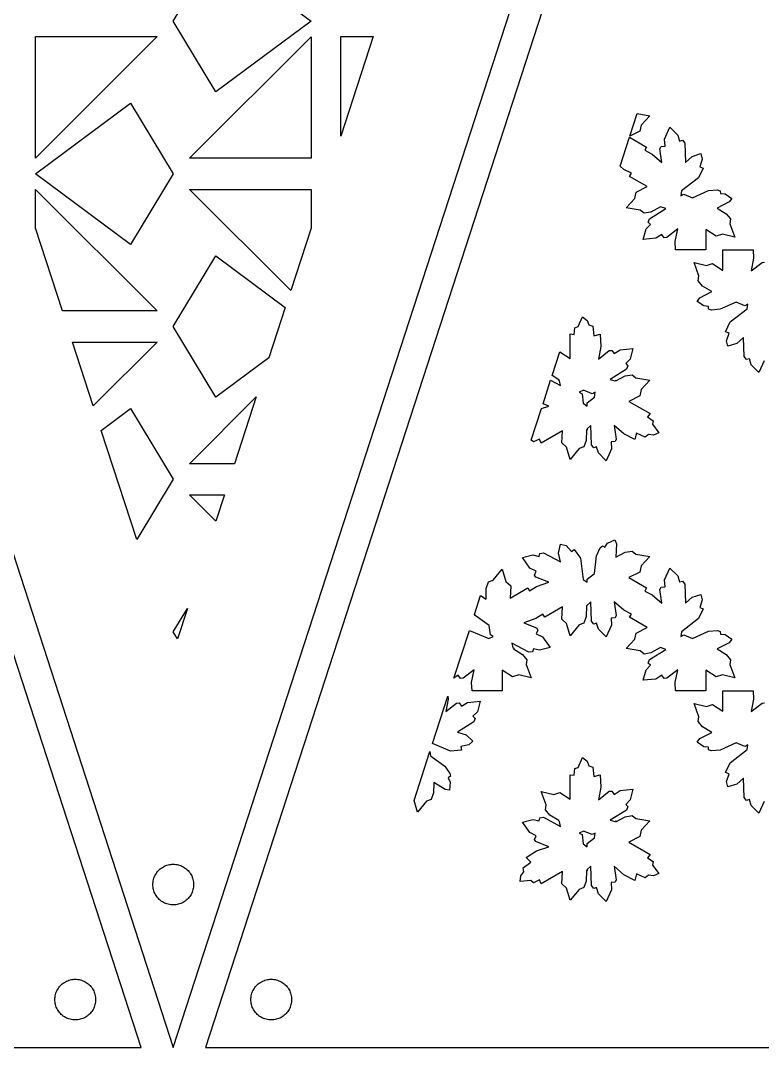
# Model space of a CAD drawing. Header units: metres. Extents: x 20 to 1108, y 20 to 251.
# Drawn here: x 158.2 to 231, y 20 to 120.9 of the extents above; entities that cross this region are included whole.
import ezdxf

# ---------------------------------------------------------------- set-up
doc = ezdxf.new("R2010")
doc.units = ezdxf.units.M

msp = doc.modelspace()

# ---------------------------------------------------------------- linework, layer by layer
for p, q in [((170, 20), (95, 250.826)), ((98.1544, 250.826), (173.154, 20.0001)), ((173.154, 20.0001), (248.154, 250.826)), ((251.309, 250.826), (176.309, 20)), ((173.157, 120.826), (177.345, 127.757)), ((177.345, 127.757), (186.685, 120.826)), ((177.345, 113.896), (173.157, 120.826)), ((186.685, 120.826), (177.345, 113.896)), ((159.622, 119.301), (171.566, 119.301)), ((171.566, 119.301), (159.622, 107.357)), ((159.622, 107.357), (159.622, 119.301)), ((174.743, 107.352), (186.687, 119.296)), ((186.687, 119.296), (186.687, 107.352)), ((189.622, 119.301), (192.802, 119.301)), ((192.802, 119.301), (189.622, 109.516)), ((189.622, 109.516), (189.622, 119.301)), ((159.624, 105.826), (168.964, 112.757)), ((168.964, 112.757), (173.15, 105.826)), ((218.01, 109.511), (218.737, 111.746)), ((218.737, 111.746), (219.976, 111.534)), ((219.976, 111.534), (219.109, 110.621)), ((218.981, 110.004), (218.01, 109.511)), ((219.109, 110.621), (218.981, 110.004)), ((221.418, 109.241), (221.947, 110.394)), ((221.947, 110.394), (222.701, 109.629)), ((217.058, 106.579), (217.978, 109.412)), ((217.978, 109.412), (219.645, 108.455)), ((221.459, 108.549), (221.418, 109.241)), ((222.701, 109.629), (222.874, 109.034)), ((222.874, 109.034), (223.165, 109.12)), ((223.165, 109.12), (223.394, 108.828)), ((219.645, 108.455), (219.463, 108.141)), ((219.463, 108.141), (220.19, 107.764)), ((220.957, 108.286), (221.068, 108.51)), ((221.142, 106.939), (220.957, 108.286)), ((221.068, 108.51), (221.459, 108.549)), ((223.394, 108.828), (223.461, 106.941)), ((186.687, 107.352), (174.743, 107.352)), ((220.19, 107.764), (221.142, 106.939)), ((223.461, 106.941), (224.117, 107.542)), ((224.117, 107.542), (224.985, 107.808)), ((225.114, 107.265), (224.863, 106.521)), ((224.985, 107.808), (225.114, 107.265)), ((217.427, 106.259), (217.058, 106.579)), ((218.154, 105.879), (217.427, 106.259)), ((225.203, 106.382), (224.747, 105.426)), ((224.863, 106.521), (225.203, 106.382)), ((168.964, 98.8956), (159.624, 105.826)), ((173.15, 105.826), (168.964, 98.8956)), ((217.974, 105.565), (218.154, 105.879)), ((219.716, 104.565), (217.974, 105.565)), ((224.747, 105.426), (223.074, 104.143)), ((159.622, 100.482), (159.622, 104.296)), ((159.622, 104.296), (171.566, 92.3517)), ((174.743, 104.301), (186.687, 104.301)), ((184.694, 94.3497), (174.743, 104.301)), ((186.687, 104.301), (186.687, 100.482)), ((218.508, 103.399), (218.637, 104.017)), ((218.637, 104.017), (219.716, 104.565)), ((223.074, 104.143), (223.028, 103.671)), ((224.155, 103.479), (225.731, 104.182)), ((225.731, 104.182), (226.609, 104.265)), ((226.609, 104.265), (226.879, 104.163)), ((226.879, 104.163), (226.892, 103.901)), ((217.642, 102.486), (218.508, 103.399)), ((223.028, 103.671), (223.305, 103.832)), ((223.305, 103.832), (224.155, 103.479)), ((227.755, 103.062), (226.575, 102.448)), ((226.892, 103.901), (227.36, 103.855)), ((227.36, 103.855), (228.006, 103.405)), ((228.006, 103.405), (227.755, 103.062)), ((219.02, 102.25), (217.642, 102.486)), ((219.397, 101.949), (219.02, 102.25)), ((220.063, 102.067), (219.397, 101.949)), ((219.941, 101.412), (221.543, 102.411)), ((221.006, 102.581), (220.063, 102.067)), ((221.543, 102.411), (221.006, 102.581)), ((226.575, 102.448), (227.463, 101.907)), ((227.463, 101.907), (227.896, 101.389)), ((219.803, 101.065), (219.941, 101.412)), ((220.024, 100.858), (219.803, 101.065)), ((227.896, 101.389), (227.826, 100.909)), ((227.826, 100.909), (228.31, 99.6006)), ((162.264, 92.3517), (159.622, 100.482)), ((186.687, 100.482), (184.694, 94.3497)), ((219.307, 99.375), (219.593, 100.409)), ((219.593, 100.409), (220.024, 100.858)), ((221.15, 99.876), (220.572, 99.4941)), ((221.381, 99.5527), (221.15, 99.876)), ((222.704, 100.406), (221.633, 99.5713)), ((222.466, 99.1699), (222.704, 100.406)), ((226.487, 99.6973), (225.474, 100.356)), ((225.474, 100.356), (225.479, 98.3496)), ((227.092, 99.8926), (226.487, 99.6973)), ((228.31, 99.6006), (227.092, 99.8926)), ((220.572, 99.4941), (219.307, 99.375)), ((221.633, 99.5713), (221.381, 99.5527)), ((222.502, 98.3496), (222.466, 99.1699)), ((225.479, 98.3496), (222.502, 98.3496)), ((227.144, 96.3428), (227.139, 98.3506)), ((227.139, 98.3506), (230.115, 98.3506)), ((230.115, 98.3506), (230.152, 97.5293)), ((173.157, 90.8263), (177.345, 97.757)), ((177.345, 97.757), (184.159, 92.7013)), ((224.791, 95.79), (224.308, 97.0986)), ((224.308, 97.0986), (225.526, 96.8066)), ((225.526, 96.8066), (226.131, 97.002)), ((226.131, 97.002), (227.144, 96.3428)), ((230.152, 97.5293), (229.913, 96.293)), ((229.913, 96.293), (230.985, 97.1279)), ((230.985, 97.1279), (231.237, 97.1465)), ((224.722, 95.3105), (224.791, 95.79)), ((225.154, 94.792), (224.722, 95.3105)), ((224.863, 93.6377), (226.042, 94.252)), ((226.042, 94.252), (225.154, 94.792)), ((224.612, 93.2939), (224.863, 93.6377)), ((225.258, 92.8438), (224.612, 93.2939)), ((225.726, 92.7979), (225.258, 92.8438)), ((228.462, 93.2207), (226.887, 92.5186)), ((229.313, 92.8672), (228.462, 93.2207)), ((229.59, 93.0283), (229.313, 92.8672)), ((229.543, 92.5566), (229.59, 93.0283)), ((171.566, 92.3517), (162.264, 92.3517)), ((184.159, 92.7013), (182.554, 87.7599)), ((225.738, 92.5361), (225.726, 92.7979)), ((226.009, 92.4346), (225.738, 92.5361)), ((226.887, 92.5186), (226.009, 92.4346)), ((227.87, 91.2734), (229.543, 92.5566)), ((177.345, 83.8956), (173.157, 90.8263)), ((212.614, 90.707), (212.932, 90.8203)), ((212.932, 90.8203), (213.361, 91.7734)), ((213.361, 91.7734), (213.806, 91.4268)), ((213.806, 91.4268), (213.99, 90.9756)), ((213.99, 90.9756), (214.379, 90.8447)), ((214.379, 90.8447), (214.466, 89.9092)), ((227.414, 90.3174), (227.87, 91.2734)), ((212.144, 87.6826), (212.138, 90.0947)), ((212.138, 90.0947), (212.548, 90.0508)), ((212.548, 90.0508), (212.614, 90.707)), ((214.466, 89.9092), (215.098, 90.0752)), ((215.098, 90.0752), (215.152, 88.8691)), ((227.754, 90.1777), (227.414, 90.3174)), ((227.503, 89.4346), (227.754, 90.1777)), ((163.255, 89.3009), (171.566, 89.3009)), ((165.293, 83.0284), (163.255, 89.3009)), ((171.566, 89.3009), (165.293, 83.0284)), ((215.152, 88.8691), (214.913, 87.6338)), ((227.633, 88.8916), (227.503, 89.4346)), ((228.5, 89.1572), (227.633, 88.8916)), ((229.156, 89.7578), (228.5, 89.1572)), ((229.224, 87.8711), (229.156, 89.7578)), ((210.371, 85.999), (211.132, 88.3418)), ((211.132, 88.3418), (212.144, 87.6826)), ((214.913, 87.6338), (215.985, 88.4678)), ((215.985, 88.4678), (216.238, 88.4854)), ((216.238, 88.4854), (216.468, 88.1631)), ((216.468, 88.1631), (217.046, 88.5449)), ((217.046, 88.5449), (218.31, 88.665)), ((218.31, 88.665), (218.025, 87.6299)), ((229.452, 87.5791), (229.224, 87.8711)), ((182.554, 87.7599), (177.345, 83.8956)), ((218.025, 87.6299), (217.594, 87.1807)), ((217.594, 87.1807), (217.815, 86.9736)), ((217.815, 86.9736), (217.677, 86.6279)), ((229.743, 87.665), (229.452, 87.5791)), ((229.916, 87.0703), (229.743, 87.665)), ((230.67, 86.3057), (229.916, 87.0703)), ((231.199, 87.458), (230.67, 86.3057)), ((211.041, 85.5908), (210.371, 85.999)), ((217.677, 86.6279), (216.074, 85.627)), ((216.643, 85.4766), (217.556, 85.9717)), ((217.556, 85.9717), (218.223, 86.0898)), ((218.223, 86.0898), (218.599, 85.7881)), ((218.599, 85.7881), (219.976, 85.5537)), ((209.475, 83.2422), (210.222, 85.54)), ((210.222, 85.54), (211.195, 85.0234)), ((211.014, 85.5762), (211.041, 85.5908)), ((211.09, 85.499), (211.014, 85.5762)), ((211.195, 85.0234), (211.09, 85.499)), ((216.074, 85.627), (216.521, 85.4863)), ((216.521, 85.4863), (216.647, 85.5703)), ((216.647, 85.5703), (216.643, 85.4766)), ((219.976, 85.5537), (219.109, 84.6406)), ((174.743, 77.3517), (181.303, 83.9122)), ((181.303, 83.9122), (179.172, 77.3517)), ((213.462, 84.5605), (213.029, 84.3662)), ((213.029, 84.3662), (213.304, 84.207)), ((213.304, 84.207), (213.424, 83.292)), ((214.312, 84.207), (213.462, 84.5605)), ((213.809, 83.334), (214.543, 83.8955)), ((214.591, 84.3662), (214.312, 84.207)), ((214.543, 83.8955), (214.591, 84.3662)), ((218.983, 84.0225), (217.904, 83.4746)), ((219.109, 84.6406), (218.983, 84.0225)), ((166.077, 80.6154), (168.964, 82.757)), ((168.964, 82.757), (173.15, 75.8263)), ((208.313, 79.6641), (209.321, 82.7656)), ((209.321, 82.7656), (210.038, 83.0137)), ((210.038, 83.0137), (209.475, 83.2422)), ((213.424, 83.292), (213.808, 83.0146)), ((213.808, 83.0146), (213.809, 83.334)), ((217.904, 83.4746), (219.993, 82.2734)), ((219.993, 82.2734), (219.753, 81.9395)), ((219.753, 81.9395), (220.287, 81.5557)), ((214.156, 81.0986), (213.808, 80.7793)), ((213.808, 80.7793), (213.808, 80.6445)), ((214.225, 79.21), (214.156, 81.0986)), ((217.429, 80.2754), (216.475, 81.0996)), ((216.475, 81.0996), (216.66, 79.7529)), ((220.287, 81.5557), (220.228, 81.2256)), ((220.228, 81.2256), (220.838, 80.377)), ((169.563, 69.8859), (166.077, 80.6154)), ((209.124, 79.7568), (208.527, 79.4834)), ((209.294, 79.3799), (209.124, 79.7568)), ((211.379, 80.5908), (209.294, 79.3799)), ((211.314, 79.3838), (211.379, 80.5908)), ((213.741, 80.6836), (213.716, 79.6416)), ((213.808, 80.6445), (213.741, 80.6836)), ((216.66, 79.7529), (216.552, 79.5303)), ((218.498, 79.7188), (217.429, 80.2754)), ((218.669, 80.3496), (218.498, 79.7188)), ((219.524, 79.959), (218.669, 80.3496)), ((219.831, 80.2285), (219.524, 79.959)), ((220.315, 80.1621), (219.831, 80.2285)), ((220.838, 80.377), (220.315, 80.1621)), ((208.527, 79.4834), (208.313, 79.6641)), ((211.785, 78.9619), (211.314, 79.3838)), ((212.143, 77.7578), (211.785, 78.9619)), ((213.038, 78.8311), (212.143, 77.7578)), ((213.485, 79.0068), (213.038, 78.8311)), ((213.716, 79.6416), (213.485, 79.0068)), ((214.452, 78.9189), (214.225, 79.21)), ((214.743, 79.0049), (214.452, 78.9189)), ((214.916, 78.4102), (214.743, 79.0049)), ((216.198, 78.7979), (215.67, 77.6426)), ((216.552, 79.5303), (216.157, 79.4912)), ((216.157, 79.4912), (216.198, 78.7979)), ((215.67, 77.6426), (214.916, 78.4102)), ((179.172, 77.3517), (174.743, 77.3517)), ((173.15, 75.8263), (169.563, 69.8859)), ((174.743, 74.3009), (178.181, 74.3009)), ((177.337, 71.7062), (174.743, 74.3009)), ((178.181, 74.3009), (177.337, 71.7062)), ((215.815, 69.5352), (216.528, 69.873)), ((216.528, 69.873), (216.7, 69.4834)), ((211.003, 68.5703), (211.208, 69.457)), ((211.208, 69.457), (211.741, 69.2969)), ((211.741, 69.2969), (212.258, 68.709)), ((212.258, 68.709), (212.548, 68.9326)), ((212.548, 68.9326), (213.151, 68.0557)), ((214.716, 68.2832), (215.084, 69.0938)), ((215.084, 69.0938), (215.31, 69.2764)), ((215.31, 69.2764), (215.542, 69.1553)), ((215.542, 69.1553), (215.815, 69.5352)), ((216.7, 69.4834), (216.643, 68.1553)), ((216.643, 68.1553), (217.556, 68.6523)), ((217.556, 68.6523), (218.222, 68.7705)), ((218.222, 68.7705), (218.599, 68.4697)), ((207.446, 68.1182), (208.489, 68.3896)), ((208.182, 67.082), (207.446, 68.1182)), ((208.489, 68.3896), (209.088, 68.2412)), ((209.088, 68.2412), (209.158, 68.5371)), ((209.158, 68.5371), (209.527, 68.5898)), ((209.527, 68.5898), (211.195, 67.7031)), ((211.195, 67.7031), (211.003, 68.5703)), ((213.151, 68.0557), (213.424, 65.9727)), ((214.543, 66.5762), (214.716, 68.2832)), ((218.599, 68.4697), (219.976, 68.2334)), ((219.976, 68.2334), (219.109, 67.3203)), ((204.578, 65.9072), (205.474, 66.9805)), ((205.474, 66.9805), (205.832, 65.7783)), ((208.8, 66.7754), (208.182, 67.082)), ((208.639, 66.4131), (208.8, 66.7754)), ((218.981, 66.7031), (217.902, 66.1553)), ((219.109, 67.3203), (218.981, 66.7031)), ((221.418, 65.9404), (221.947, 67.0928)), ((221.947, 67.0928), (222.701, 66.3281)), ((203.902, 65.0967), (204.132, 65.7314)), ((204.132, 65.7314), (204.578, 65.9072)), ((205.832, 65.7783), (206.303, 65.3564)), ((208.78, 66.2051), (208.639, 66.4131)), ((210.036, 65.6943), (208.78, 66.2051)), ((208.85, 65.2842), (210.036, 65.6943)), ((213.424, 65.9727), (213.809, 65.6943)), ((213.809, 66.0146), (214.543, 66.5762)), ((213.809, 65.6943), (213.809, 66.0146)), ((217.902, 66.1553), (219.645, 65.1543)), ((221.459, 65.248), (221.418, 65.9404)), ((222.701, 66.3281), (222.874, 65.7334)), ((222.874, 65.7334), (223.165, 65.8203)), ((223.165, 65.8203), (223.394, 65.5273)), ((203.875, 64.0566), (203.902, 65.0967)), ((206.303, 65.3564), (206.237, 64.1475)), ((206.237, 64.1475), (207.976, 65.1562)), ((207.976, 65.1562), (208.156, 64.8428)), ((208.156, 64.8428), (208.85, 65.2842)), ((219.645, 65.1543), (219.463, 64.8398)), ((219.463, 64.8398), (220.19, 64.4629)), ((220.957, 64.9854), (221.068, 65.21)), ((221.142, 63.6387), (220.957, 64.9854)), ((221.068, 65.21), (221.459, 65.248)), ((223.394, 65.5273), (223.461, 63.6406)), ((202.745, 62.5303), (203.35, 64.3906)), ((203.35, 64.3906), (203.875, 64.0566)), ((214.156, 63.7783), (213.744, 63.4004)), ((214.225, 61.8906), (214.156, 63.7783)), ((217.427, 62.958), (216.477, 63.7812)), ((216.477, 63.7812), (216.661, 62.4355)), ((220.19, 64.4629), (221.142, 63.6387)), ((223.461, 63.6406), (224.117, 64.2412)), ((224.117, 64.2412), (224.985, 64.5068)), ((225.114, 63.9639), (224.863, 63.2217)), ((224.985, 64.5068), (225.114, 63.9639)), ((173.157, 60.8263), (174.552, 63.1339)), ((174.552, 63.1339), (173.576, 60.132)), ((209.46, 62.5771), (208.77, 62.1348)), ((209.641, 62.2637), (209.46, 62.5771)), ((211.379, 63.2725), (209.641, 62.2637)), ((211.314, 62.0625), (211.379, 63.2725)), ((213.744, 63.4004), (213.718, 62.3223)), ((218.154, 62.5781), (217.427, 62.958)), ((217.974, 62.2656), (218.154, 62.5781)), ((225.203, 63.082), (224.747, 62.125)), ((224.863, 63.2217), (225.203, 63.082)), ((202.803, 62.4502), (202.745, 62.5303)), ((204.192, 61.4463), (202.803, 62.4502)), ((208.77, 62.1348), (207.578, 61.7256)), ((207.578, 61.7256), (208.837, 61.2139)), ((211.784, 61.6396), (211.314, 62.0625)), ((212.143, 60.4385), (211.784, 61.6396)), ((213.485, 61.6875), (213.038, 61.5117)), ((213.718, 62.3223), (213.485, 61.6875)), ((214.451, 61.5986), (214.225, 61.8906)), ((214.743, 61.6846), (214.451, 61.5986)), ((214.916, 61.0908), (214.743, 61.6846)), ((216.552, 62.21), (216.157, 62.1709)), ((216.157, 62.1709), (216.199, 61.4785)), ((216.661, 62.4355), (216.552, 62.21)), ((219.716, 61.2646), (217.974, 62.2656)), ((224.747, 62.125), (223.074, 60.8418)), ((173.576, 60.132), (173.157, 60.8263)), ((200.717, 56.2891), (202.239, 60.9727)), ((202.239, 60.9727), (204.154, 60.1777)), ((204.313, 60.5322), (204.192, 61.4463)), ((204.588, 60.3721), (204.313, 60.5322)), ((208.979, 61.0059), (208.817, 60.6445)), ((208.817, 60.6445), (209.435, 60.3369)), ((208.837, 61.2139), (208.979, 61.0059)), ((213.038, 61.5117), (212.143, 60.4385)), ((215.67, 60.3252), (214.916, 61.0908)), ((216.199, 61.4785), (215.67, 60.3252)), ((218.508, 60.0986), (218.637, 60.7158)), ((218.637, 60.7158), (219.716, 61.2646)), ((223.074, 60.8418), (223.028, 60.3701)), ((223.028, 60.3701), (223.305, 60.5312)), ((223.305, 60.5312), (224.155, 60.1777)), ((224.155, 60.1777), (225.731, 60.8809)), ((225.731, 60.8809), (226.609, 60.9648)), ((226.609, 60.9648), (226.879, 60.8623)), ((226.879, 60.8623), (226.892, 60.6006)), ((226.892, 60.6006), (227.36, 60.5547)), ((227.36, 60.5547), (228.006, 60.1045)), ((204.154, 60.1777), (204.588, 60.3721)), ((208.091, 58.8281), (206.423, 59.7158)), ((206.423, 59.7158), (206.524, 59.2568)), ((209.435, 60.3369), (210.17, 59.2998)), ((217.642, 59.1865), (218.508, 60.0986)), ((227.755, 59.7617), (226.575, 59.1475)), ((228.006, 60.1045), (227.755, 59.7617)), ((206.524, 59.2568), (206.655, 59.1904)), ((206.655, 59.1904), (206.574, 59.1475)), ((206.574, 59.1475), (207.463, 58.6074)), ((207.463, 58.6074), (207.896, 58.0879)), ((208.458, 58.8818), (208.091, 58.8281)), ((208.529, 59.1768), (208.458, 58.8818)), ((209.127, 59.0293), (208.529, 59.1768)), ((210.17, 59.2998), (209.127, 59.0293)), ((219.02, 58.9492), (217.642, 59.1865)), ((219.397, 58.6494), (219.02, 58.9492)), ((220.063, 58.7666), (219.397, 58.6494)), ((219.941, 58.1113), (221.543, 59.1104)), ((221.006, 59.2803), (220.063, 58.7666)), ((221.543, 59.1104), (221.006, 59.2803)), ((226.575, 59.1475), (227.463, 58.6074)), ((227.463, 58.6074), (227.896, 58.0879)), ((207.896, 58.0879), (207.825, 57.6084)), ((207.825, 57.6084), (208.31, 56.2998)), ((219.593, 57.1084), (220.024, 57.5576)), ((219.803, 57.7646), (219.941, 58.1113)), ((220.024, 57.5576), (219.803, 57.7646)), ((227.896, 58.0879), (227.826, 57.6084)), ((227.826, 57.6084), (228.31, 56.2998)), ((201.15, 56.5742), (200.717, 56.2891)), ((201.38, 56.2529), (201.15, 56.5742)), ((202.703, 57.1045), (201.632, 56.2705)), ((202.465, 55.8691), (202.703, 57.1045)), ((206.487, 56.3965), (205.473, 57.0557)), ((205.473, 57.0557), (205.478, 55.0479)), ((207.091, 56.5918), (206.487, 56.3965)), ((208.31, 56.2998), (207.091, 56.5918)), ((219.307, 56.0742), (219.593, 57.1084)), ((221.15, 56.5752), (220.572, 56.1934)), ((221.381, 56.2529), (221.15, 56.5752)), ((222.704, 57.1055), (221.633, 56.2705)), ((222.466, 55.8691), (222.704, 57.1055)), ((226.487, 56.3965), (225.474, 57.0557)), ((225.474, 57.0557), (225.479, 55.0479)), ((227.092, 56.5918), (226.487, 56.3965)), ((228.31, 56.2998), (227.092, 56.5918)), ((201.632, 56.2705), (201.38, 56.2529)), ((202.502, 55.0479), (202.465, 55.8691)), ((220.572, 56.1934), (219.307, 56.0742)), ((221.633, 56.2705), (221.381, 56.2529)), ((222.502, 55.0479), (222.466, 55.8691)), ((198.626, 49.8516), (200.14, 54.5107)), ((200.14, 54.5107), (200.153, 54.2275)), ((205.478, 55.0479), (202.502, 55.0479)), ((225.479, 55.0479), (222.502, 55.0479)), ((227.144, 53.041), (227.139, 55.0498)), ((227.139, 55.0498), (230.115, 55.0498)), ((230.115, 55.0498), (230.152, 54.2275)), ((200.153, 54.2275), (199.914, 52.9922)), ((199.914, 52.9922), (200.986, 53.8262)), ((200.986, 53.8262), (201.238, 53.8447)), ((201.238, 53.8447), (201.468, 53.5225)), ((201.468, 53.5225), (202.046, 53.9043)), ((202.046, 53.9043), (203.31, 54.0234)), ((203.31, 54.0234), (203.025, 52.9883)), ((224.791, 52.4893), (224.308, 53.7979)), ((224.308, 53.7979), (225.526, 53.5049)), ((225.526, 53.5049), (226.131, 53.7002)), ((226.131, 53.7002), (227.144, 53.041)), ((230.152, 54.2275), (229.913, 52.9922)), ((229.913, 52.9922), (230.985, 53.8262)), ((230.985, 53.8262), (231.237, 53.8447)), ((203.025, 52.9883), (202.594, 52.5391)), ((202.594, 52.5391), (202.814, 52.333)), ((224.722, 52.0088), (224.791, 52.4893)), ((202.677, 51.9863), (201.075, 50.9863)), ((202.814, 52.333), (202.677, 51.9863)), ((225.154, 51.4902), (224.722, 52.0088)), ((226.042, 50.9502), (225.154, 51.4902)), ((201.075, 50.9863), (201.923, 50.7178)), ((201.923, 50.7178), (202.587, 50.0977)), ((224.863, 50.3359), (226.042, 50.9502)), ((200.4, 49.1152), (198.626, 49.8516)), ((202.181, 49.7168), (201.414, 49.5615)), ((201.414, 49.5615), (201.462, 49.1982)), ((202.587, 50.0977), (202.181, 49.7168)), ((224.612, 49.9932), (224.863, 50.3359)), ((225.258, 49.543), (224.612, 49.9932)), ((225.726, 49.4971), (225.258, 49.543)), ((225.738, 49.2354), (225.726, 49.4971)), ((228.462, 49.9189), (226.887, 49.2168)), ((229.313, 49.5664), (228.462, 49.9189)), ((229.59, 49.7275), (229.313, 49.5664)), ((229.543, 49.2559), (229.59, 49.7275)), ((196.806, 44.25), (198.37, 49.0674)), ((198.37, 49.0674), (198.426, 48.6504)), ((198.426, 48.6504), (199.815, 47.6475)), ((201.462, 49.1982), (200.4, 49.1152)), ((212.932, 47.5186), (213.361, 48.4717)), ((213.361, 48.4717), (213.806, 48.126)), ((226.009, 49.1328), (225.738, 49.2354)), ((226.887, 49.2168), (226.009, 49.1328)), ((227.87, 47.9727), (229.543, 49.2559)), ((199.815, 47.6475), (200.336, 46.916)), ((212.614, 47.4053), (212.932, 47.5186)), ((213.806, 48.126), (213.99, 47.6738)), ((213.99, 47.6738), (214.379, 47.543)), ((214.379, 47.543), (214.466, 46.6074)), ((227.414, 47.0156), (227.87, 47.9727)), ((200.38, 46.6357), (200.158, 46.4941)), ((200.158, 46.4941), (200.351, 46.0684)), ((200.336, 46.916), (200.38, 46.6357)), ((212.144, 44.3809), (212.138, 46.793)), ((212.138, 46.793), (212.548, 46.749)), ((212.548, 46.749), (212.614, 47.4053)), ((214.466, 46.6074), (215.098, 46.7734)), ((215.098, 46.7734), (215.152, 45.5674)), ((227.754, 46.876), (227.414, 47.0156)), ((227.503, 46.1328), (227.754, 46.876)), ((229.156, 46.4561), (228.5, 45.8564)), ((229.224, 44.5693), (229.156, 46.4561)), ((198.742, 46.041), (198.716, 45.001)), ((199.866, 45.3262), (198.742, 46.041)), ((200.351, 46.0684), (200.285, 45.2822)), ((215.152, 45.5674), (214.913, 44.332)), ((227.633, 45.5908), (227.503, 46.1328)), ((228.5, 45.8564), (227.633, 45.5908)), ((198.716, 45.001), (198.486, 44.3662)), ((200.285, 45.2822), (199.866, 45.3262)), ((209.791, 43.8291), (209.308, 45.1377)), ((209.308, 45.1377), (210.527, 44.8447)), ((210.527, 44.8447), (211.132, 45.04)), ((211.132, 45.04), (212.144, 44.3809)), ((214.913, 44.332), (215.985, 45.166)), ((215.985, 45.166), (216.238, 45.1836)), ((216.238, 45.1836), (216.468, 44.8623)), ((216.468, 44.8623), (217.046, 45.2432)), ((217.046, 45.2432), (218.31, 45.3633)), ((218.31, 45.3633), (218.025, 44.3281)), ((229.452, 44.2773), (229.224, 44.5693)), ((197.144, 43.1172), (196.806, 44.25)), ((198.039, 44.1895), (197.144, 43.1172)), ((198.486, 44.3662), (198.039, 44.1895)), ((209.722, 43.3486), (209.791, 43.8291)), ((218.025, 44.3281), (217.594, 43.8789)), ((217.594, 43.8789), (217.815, 43.6729)), ((217.815, 43.6729), (217.677, 43.3262)), ((229.743, 44.3633), (229.452, 44.2773)), ((229.916, 43.7695), (229.743, 44.3633)), ((230.67, 43.0039), (229.916, 43.7695)), ((231.199, 44.1572), (230.67, 43.0039)), ((207.446, 42.1377), (208.488, 42.4082)), ((208.488, 42.4082), (209.088, 42.2598)), ((209.088, 42.2598), (209.158, 42.5547)), ((209.158, 42.5547), (209.524, 42.6094)), ((209.524, 42.6094), (211.195, 41.7217)), ((210.154, 42.8301), (209.722, 43.3486)), ((211.041, 42.2891), (210.154, 42.8301)), ((217.677, 43.3262), (216.074, 42.3252)), ((216.643, 42.1748), (217.556, 42.6709)), ((217.556, 42.6709), (218.223, 42.7881)), ((218.223, 42.7881), (218.599, 42.4873)), ((218.599, 42.4873), (219.976, 42.252)), ((208.182, 41.1016), (207.446, 42.1377)), ((211.014, 42.2744), (211.041, 42.2891)), ((211.09, 42.1973), (211.014, 42.2744)), ((211.195, 41.7217), (211.09, 42.1973)), ((216.074, 42.3252), (216.521, 42.1846)), ((216.521, 42.1846), (216.647, 42.2686)), ((216.647, 42.2686), (216.643, 42.1748)), ((219.976, 42.252), (219.109, 41.3398)), ((208.8, 40.793), (208.182, 41.1016)), ((208.639, 40.4316), (208.8, 40.793)), ((208.78, 40.2236), (208.639, 40.4316)), ((213.462, 41.2598), (213.029, 41.0645)), ((213.029, 41.0645), (213.304, 40.9053)), ((213.304, 40.9053), (213.424, 39.9902)), ((214.312, 40.9062), (213.462, 41.2598)), ((213.809, 40.0322), (214.543, 40.5938)), ((214.591, 41.0645), (214.312, 40.9062)), ((214.543, 40.5938), (214.591, 41.0645)), ((218.983, 40.7217), (217.904, 40.1738)), ((219.109, 41.3398), (218.983, 40.7217)), ((210.038, 39.7119), (208.78, 40.2236)), ((208.85, 39.3027), (210.038, 39.7119)), ((213.424, 39.9902), (213.808, 39.7139)), ((213.808, 39.7139), (213.809, 40.0322)), ((217.904, 40.1738), (219.993, 38.9717)), ((207.829, 38.6514), (208.85, 39.3027)), ((208.289, 38.1875), (207.829, 38.6514)), ((219.993, 38.9717), (219.753, 38.6377)), ((219.753, 38.6377), (220.287, 38.2539)), ((171.613, 37.2755), (171.696, 37.3693)), ((171.696, 37.3693), (171.785, 37.4581)), ((171.785, 37.4581), (171.88, 37.5411)), ((171.88, 37.5411), (171.979, 37.6183)), ((171.979, 37.6183), (172.083, 37.6886)), ((172.083, 37.6886), (172.191, 37.7521)), ((172.191, 37.7521), (172.303, 37.8097)), ((172.303, 37.8097), (172.418, 37.8595)), ((172.418, 37.8595), (172.536, 37.9025)), ((172.536, 37.9025), (172.657, 37.9376)), ((172.657, 37.9376), (172.779, 37.964)), ((172.779, 37.964), (172.903, 37.9845)), ((172.903, 37.9845), (173.028, 37.9962)), ((173.028, 37.9962), (173.154, 38.0001)), ((173.154, 38.0001), (173.28, 37.9962)), ((173.28, 37.9962), (173.405, 37.9845)), ((173.405, 37.9845), (173.529, 37.964)), ((173.529, 37.964), (173.651, 37.9376)), ((173.651, 37.9376), (173.773, 37.9025)), ((173.773, 37.9025), (173.891, 37.8595)), ((173.891, 37.8595), (174.006, 37.8097)), ((174.006, 37.8097), (174.118, 37.7521)), ((174.118, 37.7521), (174.226, 37.6886)), ((174.226, 37.6886), (174.33, 37.6183)), ((174.33, 37.6183), (174.429, 37.5411)), ((174.429, 37.5411), (174.524, 37.4581)), ((174.524, 37.4581), (174.612, 37.3693)), ((174.612, 37.3693), (174.695, 37.2755)), ((207.525, 37.6426), (208.289, 38.1875)), ((207.604, 37.2422), (207.525, 37.6426)), ((213.741, 37.3818), (213.716, 36.3408)), ((213.808, 37.3428), (213.741, 37.3818)), ((214.156, 37.7969), (213.808, 37.4785)), ((213.808, 37.4785), (213.808, 37.3428)), ((214.225, 35.9092), (214.156, 37.7969)), ((217.429, 36.9736), (216.475, 37.7988)), ((216.475, 37.7988), (216.66, 36.4521)), ((220.287, 38.2539), (220.228, 37.9238)), ((220.228, 37.9238), (220.838, 37.0752)), ((171.17, 36.2501), (171.19, 36.3751)), ((171.19, 36.3751), (171.217, 36.4972)), ((171.217, 36.4972), (171.252, 36.6183)), ((171.252, 36.6183), (171.295, 36.7365)), ((171.295, 36.7365), (171.345, 36.8517)), ((171.345, 36.8517), (171.401, 36.963)), ((171.401, 36.963), (171.466, 37.0714)), ((171.466, 37.0714), (171.536, 37.1749)), ((171.536, 37.1749), (171.613, 37.2755)), ((174.695, 37.2755), (174.773, 37.1749)), ((174.773, 37.1749), (174.843, 37.0714)), ((174.843, 37.0714), (174.907, 36.963)), ((174.907, 36.963), (174.964, 36.8517)), ((174.964, 36.8517), (175.014, 36.7365)), ((175.014, 36.7365), (175.057, 36.6183)), ((175.057, 36.6183), (175.092, 36.4972)), ((175.092, 36.4972), (175.119, 36.3751)), ((175.119, 36.3751), (175.139, 36.2501)), ((207.229, 36.2969), (207.305, 36.8555)), ((208.267, 36.4014), (207.229, 36.2969)), ((207.305, 36.8555), (207.604, 37.2422)), ((208.527, 36.1816), (208.267, 36.4014)), ((209.124, 36.4551), (208.527, 36.1816)), ((209.294, 36.0791), (209.124, 36.4551)), ((211.379, 37.29), (209.294, 36.0791)), ((211.314, 36.082), (211.379, 37.29)), ((213.716, 36.3408), (213.485, 35.7061)), ((216.66, 36.4521), (216.552, 36.2285)), ((218.498, 36.418), (217.429, 36.9736)), ((218.669, 37.0479), (218.498, 36.418)), ((219.524, 36.6582), (218.669, 37.0479)), ((219.831, 36.9277), (219.524, 36.6582)), ((220.315, 36.8613), (219.831, 36.9277)), ((220.838, 37.0752), (220.315, 36.8613)), ((171.154, 36.0001), (171.158, 36.1251)), ((171.158, 35.8741), (171.154, 36.0001)), ((171.158, 36.1251), (171.17, 36.2501)), ((171.17, 35.7491), (171.158, 35.8741)), ((171.19, 35.6251), (171.17, 35.7491)), ((171.217, 35.5021), (171.19, 35.6251)), ((171.252, 35.382), (171.217, 35.5021)), ((171.295, 35.2648), (171.252, 35.382)), ((175.057, 35.382), (175.014, 35.2648)), ((175.092, 35.5021), (175.057, 35.382)), ((175.119, 35.6251), (175.092, 35.5021)), ((175.139, 35.7491), (175.119, 35.6251)), ((175.139, 36.2501), (175.15, 36.1251)), ((175.15, 35.8741), (175.139, 35.7491)), ((175.15, 36.1251), (175.154, 36.0001)), ((175.154, 36.0001), (175.15, 35.8741)), ((211.785, 35.6602), (211.314, 36.082)), ((212.143, 34.457), (211.785, 35.6602)), ((213.038, 35.5293), (212.143, 34.457)), ((213.485, 35.7061), (213.038, 35.5293)), ((214.452, 35.6172), (214.225, 35.9092)), ((214.743, 35.7031), (214.452, 35.6172)), ((214.916, 35.1084), (214.743, 35.7031)), ((216.198, 35.4961), (215.67, 34.3408)), ((216.552, 36.2285), (216.157, 36.1895)), ((216.157, 36.1895), (216.198, 35.4961)), ((171.345, 35.1486), (171.295, 35.2648)), ((171.401, 35.0363), (171.345, 35.1486)), ((171.466, 34.9279), (171.401, 35.0363)), ((171.536, 34.8243), (171.466, 34.9279)), ((171.613, 34.7257), (171.536, 34.8243)), ((171.696, 34.631), (171.613, 34.7257)), ((171.785, 34.5421), (171.696, 34.631)), ((171.88, 34.4591), (171.785, 34.5421)), ((171.979, 34.382), (171.88, 34.4591)), ((172.083, 34.3116), (171.979, 34.382)), ((172.191, 34.2472), (172.083, 34.3116)), ((174.226, 34.3116), (174.118, 34.2472)), ((174.33, 34.382), (174.226, 34.3116)), ((174.429, 34.4591), (174.33, 34.382)), ((174.524, 34.5421), (174.429, 34.4591)), ((174.612, 34.631), (174.524, 34.5421)), ((174.695, 34.7257), (174.612, 34.631)), ((174.773, 34.8243), (174.695, 34.7257)), ((174.843, 34.9279), (174.773, 34.8243)), ((174.907, 35.0363), (174.843, 34.9279)), ((174.964, 35.1486), (174.907, 35.0363)), ((175.014, 35.2648), (174.964, 35.1486)), ((215.67, 34.3408), (214.916, 35.1084)), ((172.303, 34.1906), (172.191, 34.2472)), ((172.418, 34.1407), (172.303, 34.1906)), ((172.536, 34.0988), (172.418, 34.1407)), ((172.657, 34.0636), (172.536, 34.0988)), ((172.779, 34.0353), (172.657, 34.0636)), ((172.903, 34.0167), (172.779, 34.0353)), ((173.028, 34.004), (172.903, 34.0167)), ((173.154, 34.0001), (173.028, 34.004)), ((173.28, 34.004), (173.154, 34.0001)), ((173.405, 34.0167), (173.28, 34.004)), ((173.529, 34.0353), (173.405, 34.0167)), ((173.651, 34.0636), (173.529, 34.0353)), ((173.773, 34.0988), (173.651, 34.0636)), ((173.891, 34.1407), (173.773, 34.0988)), ((174.006, 34.1906), (173.891, 34.1407)), ((174.118, 34.2472), (174.006, 34.1906)), ((162.159, 26.1602), (162.253, 26.2432)), ((162.253, 26.2432), (162.353, 26.3203)), ((162.353, 26.3203), (162.456, 26.3906)), ((162.456, 26.3906), (162.564, 26.4551)), ((162.564, 26.4551), (162.677, 26.5117)), ((162.677, 26.5117), (162.792, 26.5615)), ((162.792, 26.5615), (162.91, 26.6045)), ((162.91, 26.6045), (163.03, 26.6396)), ((163.03, 26.6396), (163.153, 26.667)), ((163.153, 26.667), (163.277, 26.6865)), ((163.277, 26.6865), (163.402, 26.6982)), ((163.402, 26.6982), (163.528, 26.7021)), ((163.528, 26.7021), (163.653, 26.6982)), ((163.653, 26.6982), (163.778, 26.6865)), ((163.778, 26.6865), (163.902, 26.667)), ((163.902, 26.667), (164.025, 26.6396)), ((164.025, 26.6396), (164.146, 26.6045)), ((164.146, 26.6045), (164.264, 26.5615)), ((164.264, 26.5615), (164.38, 26.5117)), ((164.38, 26.5117), (164.491, 26.4551)), ((164.491, 26.4551), (164.6, 26.3906)), ((164.6, 26.3906), (164.703, 26.3203)), ((164.703, 26.3203), (164.803, 26.2432)), ((164.803, 26.2432), (164.897, 26.1602)), ((181.411, 26.1602), (181.506, 26.2432)), ((181.506, 26.2432), (181.606, 26.3203)), ((181.606, 26.3203), (181.709, 26.3906)), ((181.709, 26.3906), (181.818, 26.4551)), ((181.818, 26.4551), (181.929, 26.5117)), ((181.929, 26.5117), (182.045, 26.5615)), ((182.045, 26.5615), (182.163, 26.6045)), ((182.163, 26.6045), (182.283, 26.6396)), ((182.283, 26.6396), (182.406, 26.667)), ((182.406, 26.667), (182.53, 26.6865)), ((182.53, 26.6865), (182.655, 26.6982)), ((182.655, 26.6982), (182.78, 26.7021)), ((182.78, 26.7021), (182.906, 26.6982)), ((182.906, 26.6982), (183.031, 26.6865)), ((183.031, 26.6865), (183.155, 26.667)), ((183.155, 26.667), (183.279, 26.6396)), ((183.279, 26.6396), (183.399, 26.6045)), ((183.399, 26.6045), (183.517, 26.5615)), ((183.517, 26.5615), (183.632, 26.5117)), ((183.632, 26.5117), (183.744, 26.4551)), ((183.744, 26.4551), (183.853, 26.3906)), ((183.853, 26.3906), (183.956, 26.3203)), ((183.956, 26.3203), (184.056, 26.2432)), ((184.056, 26.2432), (184.15, 26.1602)), ((161.591, 25.1992), (161.626, 25.3203)), ((161.626, 25.3203), (161.668, 25.4385)), ((161.668, 25.4385), (161.718, 25.5537)), ((161.718, 25.5537), (161.775, 25.666)), ((161.775, 25.666), (161.839, 25.7744)), ((161.839, 25.7744), (161.91, 25.8779)), ((161.91, 25.8779), (161.986, 25.9775)), ((161.986, 25.9775), (162.07, 26.0713)), ((162.07, 26.0713), (162.159, 26.1602)), ((164.897, 26.1602), (164.985, 26.0713)), ((164.985, 26.0713), (165.069, 25.9775)), ((165.069, 25.9775), (165.146, 25.8779)), ((165.146, 25.8779), (165.217, 25.7744)), ((165.217, 25.7744), (165.28, 25.666)), ((165.28, 25.666), (165.338, 25.5537)), ((165.338, 25.5537), (165.388, 25.4385)), ((165.388, 25.4385), (165.43, 25.3203)), ((165.43, 25.3203), (165.465, 25.1992)), ((180.844, 25.1992), (180.879, 25.3203)), ((180.879, 25.3203), (180.921, 25.4385)), ((180.921, 25.4385), (180.971, 25.5537)), ((180.971, 25.5537), (181.029, 25.666)), ((181.029, 25.666), (181.092, 25.7744)), ((181.092, 25.7744), (181.163, 25.8779)), ((181.163, 25.8779), (181.239, 25.9775)), ((181.239, 25.9775), (181.323, 26.0713)), ((181.323, 26.0713), (181.411, 26.1602)), ((184.15, 26.1602), (184.238, 26.0713)), ((184.238, 26.0713), (184.322, 25.9775)), ((184.322, 25.9775), (184.399, 25.8779)), ((184.399, 25.8779), (184.47, 25.7744)), ((184.47, 25.7744), (184.533, 25.666)), ((184.533, 25.666), (184.591, 25.5537)), ((184.591, 25.5537), (184.641, 25.4385)), ((184.641, 25.4385), (184.683, 25.3203)), ((184.683, 25.3203), (184.718, 25.1992)), ((161.528, 24.7021), (161.532, 24.8281)), ((161.532, 24.5771), (161.528, 24.7021)), ((161.532, 24.8281), (161.544, 24.9531)), ((161.544, 24.4512), (161.532, 24.5771)), ((161.544, 24.9531), (161.563, 25.0771)), ((161.563, 24.3271), (161.544, 24.4512)), ((161.563, 25.0771), (161.591, 25.1992)), ((161.591, 24.2051), (161.563, 24.3271)), ((165.465, 25.1992), (165.492, 25.0771)), ((165.492, 24.3271), (165.465, 24.2051)), ((165.492, 25.0771), (165.512, 24.9531)), ((165.512, 24.4512), (165.492, 24.3271)), ((165.512, 24.9531), (165.523, 24.8281)), ((165.523, 24.5771), (165.512, 24.4512)), ((165.523, 24.8281), (165.528, 24.7021)), ((165.528, 24.7021), (165.523, 24.5771)), ((180.78, 24.7021), (180.785, 24.8281)), ((180.785, 24.5771), (180.78, 24.7021)), ((180.785, 24.8281), (180.797, 24.9531)), ((180.797, 24.4512), (180.785, 24.5771)), ((180.797, 24.9531), (180.817, 25.0771)), ((180.817, 24.3271), (180.797, 24.4512)), ((180.817, 25.0771), (180.844, 25.1992)), ((180.844, 24.2051), (180.817, 24.3271)), ((184.718, 25.1992), (184.745, 25.0771)), ((184.745, 24.3271), (184.718, 24.2051)), ((184.745, 25.0771), (184.765, 24.9531)), ((184.765, 24.4512), (184.745, 24.3271)), ((184.765, 24.9531), (184.777, 24.8281)), ((184.777, 24.5771), (184.765, 24.4512)), ((184.777, 24.8281), (184.78, 24.7021)), ((184.78, 24.7021), (184.777, 24.5771)), ((161.626, 24.084), (161.591, 24.2051)), ((161.668, 23.9658), (161.626, 24.084)), ((161.718, 23.8506), (161.668, 23.9658)), ((161.775, 23.7393), (161.718, 23.8506)), ((161.839, 23.6309), (161.775, 23.7393)), ((161.91, 23.5264), (161.839, 23.6309)), ((161.986, 23.4277), (161.91, 23.5264)), ((162.07, 23.333), (161.986, 23.4277)), ((162.159, 23.2441), (162.07, 23.333)), ((162.253, 23.1611), (162.159, 23.2441)), ((164.897, 23.2441), (164.803, 23.1611)), ((164.985, 23.333), (164.897, 23.2441)), ((165.069, 23.4277), (164.985, 23.333)), ((165.146, 23.5264), (165.069, 23.4277)), ((165.217, 23.6309), (165.146, 23.5264)), ((165.28, 23.7393), (165.217, 23.6309)), ((165.338, 23.8506), (165.28, 23.7393)), ((165.388, 23.9658), (165.338, 23.8506)), ((165.43, 24.084), (165.388, 23.9658)), ((165.465, 24.2051), (165.43, 24.084)), ((180.879, 24.084), (180.844, 24.2051)), ((180.921, 23.9658), (180.879, 24.084)), ((180.971, 23.8506), (180.921, 23.9658)), ((181.029, 23.7393), (180.971, 23.8506)), ((181.092, 23.6309), (181.029, 23.7393)), ((181.163, 23.5264), (181.092, 23.6309)), ((181.239, 23.4277), (181.163, 23.5264)), ((181.323, 23.333), (181.239, 23.4277)), ((181.411, 23.2441), (181.323, 23.333)), ((181.506, 23.1611), (181.411, 23.2441)), ((184.15, 23.2441), (184.056, 23.1611)), ((184.238, 23.333), (184.15, 23.2441)), ((184.322, 23.4277), (184.238, 23.333)), ((184.399, 23.5264), (184.322, 23.4277)), ((184.47, 23.6309), (184.399, 23.5264)), ((184.533, 23.7393), (184.47, 23.6309)), ((184.591, 23.8506), (184.533, 23.7393)), ((184.641, 23.9658), (184.591, 23.8506)), ((184.683, 24.084), (184.641, 23.9658)), ((184.718, 24.2051), (184.683, 24.084)), ((162.353, 23.084), (162.253, 23.1611)), ((162.456, 23.0137), (162.353, 23.084)), ((162.564, 22.9492), (162.456, 23.0137)), ((162.677, 22.8926), (162.564, 22.9492)), ((162.792, 22.8428), (162.677, 22.8926)), ((162.91, 22.7998), (162.792, 22.8428)), ((163.03, 22.7646), (162.91, 22.7998)), ((163.153, 22.7373), (163.03, 22.7646)), ((163.277, 22.7178), (163.153, 22.7373)), ((163.402, 22.7061), (163.277, 22.7178)), ((163.528, 22.7021), (163.402, 22.7061)), ((163.653, 22.7061), (163.528, 22.7021)), ((163.778, 22.7178), (163.653, 22.7061)), ((163.902, 22.7373), (163.778, 22.7178)), ((164.025, 22.7646), (163.902, 22.7373)), ((164.146, 22.7998), (164.025, 22.7646)), ((164.264, 22.8428), (164.146, 22.7998)), ((164.38, 22.8926), (164.264, 22.8428)), ((164.491, 22.9492), (164.38, 22.8926)), ((164.6, 23.0137), (164.491, 22.9492)), ((164.703, 23.084), (164.6, 23.0137)), ((164.803, 23.1611), (164.703, 23.084)), ((181.606, 23.084), (181.506, 23.1611)), ((181.709, 23.0137), (181.606, 23.084)), ((181.818, 22.9492), (181.709, 23.0137)), ((181.929, 22.8926), (181.818, 22.9492)), ((182.045, 22.8428), (181.929, 22.8926)), ((182.163, 22.7998), (182.045, 22.8428)), ((182.283, 22.7646), (182.163, 22.7998)), ((182.406, 22.7373), (182.283, 22.7646)), ((182.53, 22.7178), (182.406, 22.7373)), ((182.655, 22.7061), (182.53, 22.7178)), ((182.78, 22.7021), (182.655, 22.7061)), ((182.906, 22.7061), (182.78, 22.7021)), ((183.031, 22.7178), (182.906, 22.7061)), ((183.155, 22.7373), (183.031, 22.7178)), ((183.279, 22.7646), (183.155, 22.7373)), ((183.399, 22.7998), (183.279, 22.7646)), ((183.517, 22.8428), (183.399, 22.7998)), ((183.632, 22.8926), (183.517, 22.8428)), ((183.744, 22.9492), (183.632, 22.8926)), ((183.853, 23.0137), (183.744, 22.9492)), ((183.956, 23.084), (183.853, 23.0137)), ((184.056, 23.1611), (183.956, 23.084)), ((20, 20), (170, 20)), ((176.309, 20), (326.309, 20))]:
    msp.add_line(p, q)

doc.saveas('drawing.dxf')
